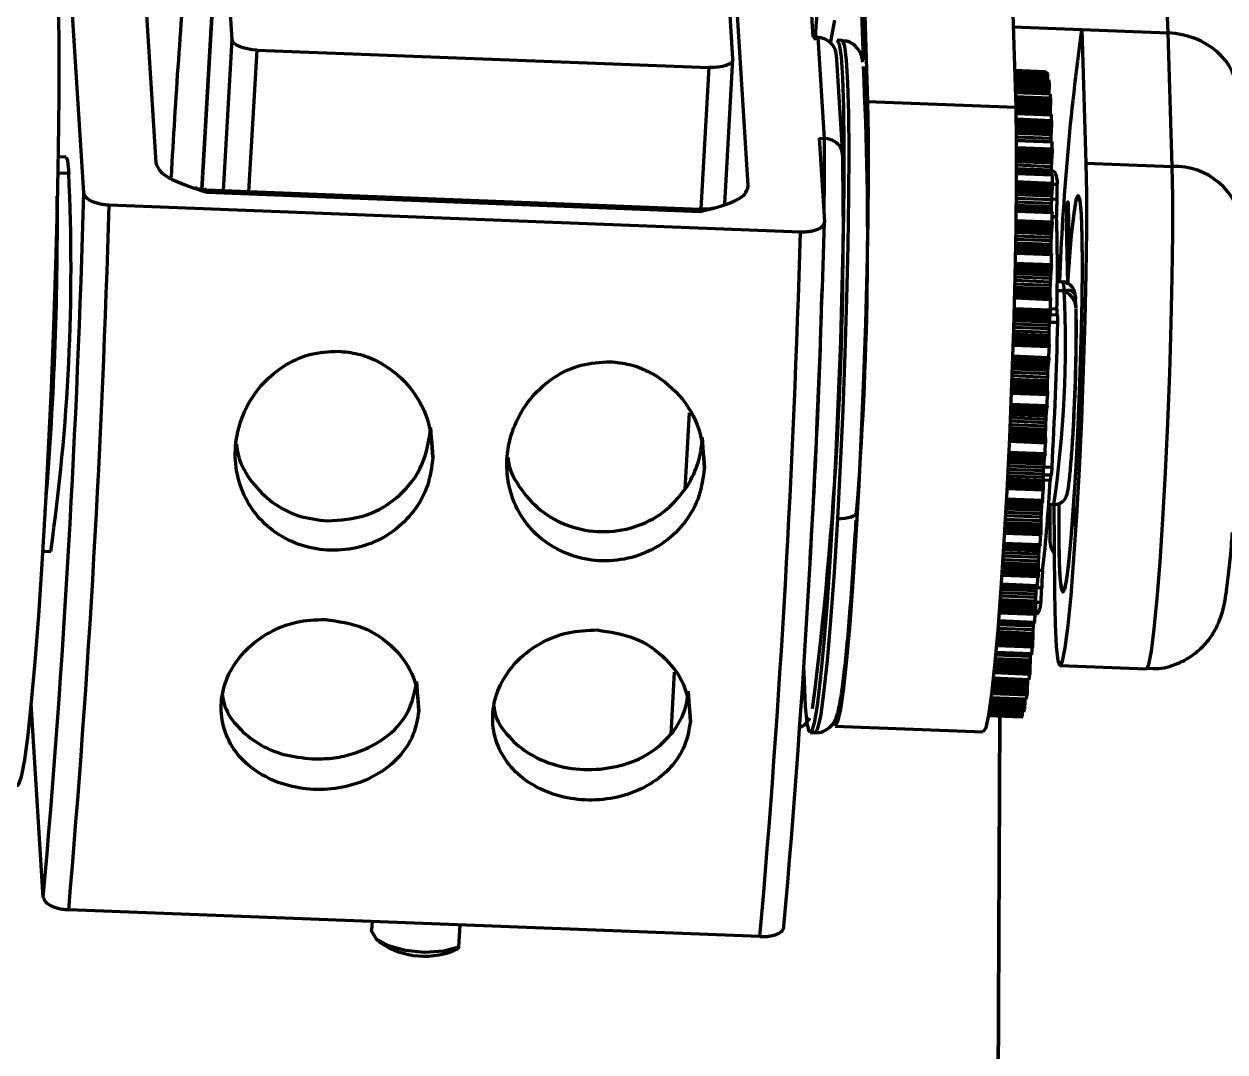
# Model space of a CAD drawing. Header units: millimetres. Extents: x -419 to 9215, y 1224 to 3301.
# Drawn here: x 339.59 to 388.15, y 3073.6 to 3115.16 of the extents above; entities that cross this region are included whole.
import ezdxf

# ---------------------------------------------------------------- set-up
doc = ezdxf.new("R2010")
doc.units = ezdxf.units.MM
doc.layers.add('Net 0.7', color=7, linetype='Continuous', lineweight=70)

msp = doc.modelspace()

# ---------------------------------------------------------------- linework, layer by layer
at = {"layer": 'Net 0.7', "color": 7, "linetype": 'Continuous', "lineweight": 70}
for p, q in [((378.734, 3140.874), (379.691, 3111.776)), ((385.851, 3114.794), (385.318, 3128.043)), ((373.188, 3123.657), (373.515, 3113.712)), ((373.318, 3123.652), (373.701, 3112.009)), ((347.54, 3121.744), (346.778, 3108.461)), ((347.54, 3121.725), (347.991, 3114.535)), ((368.257, 3113.747), (367.805, 3120.938)), ((342.003, 3108.33), (341.237, 3120.537)), ((371.186, 3119.373), (371.484, 3114.622)), ((344.317, 3119.06), (344.914, 3109.545)), ((368.874, 3108.614), (368.276, 3118.128)), ((379.584, 3115.037), (382.357, 3114.93)), ((382.357, 3114.93), (382.523, 3109.536)), ((382.357, 3114.93), (385.851, 3114.794)), ((371.67, 3114.618), (371.484, 3114.626)), ((371.484, 3114.622), (371.684, 3114.614)), ((371.67, 3114.618), (371.684, 3114.614)), ((371.684, 3114.614), (371.94, 3110.531)), ((372.667, 3114.491), (372.468, 3114.499)), ((386.017, 3109.4), (385.851, 3114.794)), ((349.014, 3114.103), (367.283, 3113.393)), ((372.696, 3109.846), (372.44, 3113.93)), ((367.921, 3107.878), (368.257, 3113.729)), ((380.893, 3113.224), (379.642, 3113.273)), ((380.958, 3113.197), (379.643, 3113.248)), ((380.975, 3113.155), (379.644, 3113.207)), ((380.977, 3113.117), (379.645, 3113.169)), ((380.975, 3113.042), (379.648, 3113.094)), ((380.971, 3112.937), (379.651, 3112.989)), ((381.03, 3112.903), (379.652, 3112.957)), ((380.893, 3113.224), (380.895, 3113.199)), ((380.971, 3112.937), (380.97, 3112.906)), ((380.975, 3113.042), (380.971, 3112.937)), ((380.975, 3113.155), (380.977, 3113.117)), ((380.977, 3113.117), (380.975, 3113.042)), ((381.045, 3112.797), (379.656, 3112.851)), ((381.045, 3112.749), (379.657, 3112.803)), ((381.043, 3112.671), (379.66, 3112.725)), ((381.038, 3112.567), (379.663, 3112.621)), ((381.034, 3112.453), (379.667, 3112.506)), ((381.03, 3112.339), (379.671, 3112.391)), ((381.089, 3112.326), (379.671, 3112.381)), ((381.034, 3112.453), (381.03, 3112.339)), ((381.038, 3112.567), (381.034, 3112.453)), ((381.043, 3112.671), (381.038, 3112.567)), ((381.045, 3112.749), (381.043, 3112.671)), ((381.045, 3112.797), (381.045, 3112.749)), ((379.691, 3111.776), (373.701, 3112.009)), ((381.1, 3112.156), (379.677, 3112.211)), ((381.1, 3112.1), (379.679, 3112.155)), ((381.097, 3112.021), (379.681, 3112.076)), ((381.092, 3111.92), (379.684, 3111.975)), ((381.03, 3112.339), (381.029, 3112.328)), ((381.092, 3111.92), (381.087, 3111.807)), ((381.097, 3112.021), (381.092, 3111.92)), ((381.1, 3112.1), (381.097, 3112.021)), ((381.1, 3112.156), (381.1, 3112.1)), ((381.087, 3111.807), (379.688, 3111.862)), ((381.082, 3111.693), (379.692, 3111.747)), ((381.077, 3111.574), (379.695, 3111.628)), ((381.129, 3111.485), (379.697, 3111.54)), ((381.132, 3111.476), (379.697, 3111.532)), ((381.077, 3111.574), (381.075, 3111.487)), ((381.082, 3111.693), (381.077, 3111.574)), ((381.087, 3111.807), (381.082, 3111.693)), ((381.129, 3111.485), (381.132, 3111.476)), ((381.14, 3111.248), (379.701, 3111.304)), ((381.139, 3111.184), (379.703, 3111.24)), ((381.136, 3111.106), (379.704, 3111.162)), ((381.13, 3111.011), (379.705, 3111.067)), ((381.124, 3110.903), (379.707, 3110.958)), ((381.13, 3111.011), (381.124, 3110.903)), ((381.136, 3111.106), (381.13, 3111.011)), ((381.139, 3111.184), (381.136, 3111.106)), ((381.14, 3111.248), (381.139, 3111.184)), ((371.741, 3110.539), (371.94, 3110.531)), ((371.741, 3110.539), (371.952, 3107.166)), ((381.119, 3110.791), (379.708, 3110.845)), ((381.114, 3110.673), (379.71, 3110.727)), ((381.109, 3110.527), (379.711, 3110.581)), ((381.157, 3110.395), (379.713, 3110.451)), ((381.109, 3110.527), (381.106, 3110.397)), ((381.114, 3110.673), (381.109, 3110.527)), ((381.119, 3110.791), (381.114, 3110.673)), ((381.124, 3110.903), (381.119, 3110.791)), ((381.159, 3110.375), (379.713, 3110.431)), ((381.163, 3110.092), (379.715, 3110.148)), ((381.162, 3110.023), (379.715, 3110.079)), ((381.158, 3109.947), (379.715, 3110.003)), ((381.157, 3110.395), (381.159, 3110.375)), ((381.162, 3110.023), (381.158, 3109.947)), ((381.163, 3110.092), (381.162, 3110.023)), ((341.288, 3109.77), (340.965, 3109.782)), ((381.152, 3109.86), (379.716, 3109.916)), ((381.146, 3109.758), (379.716, 3109.814)), ((381.14, 3109.651), (379.716, 3109.706)), ((381.134, 3109.536), (379.716, 3109.591)), ((381.134, 3109.536), (381.128, 3109.389)), ((381.14, 3109.651), (381.134, 3109.536)), ((381.146, 3109.758), (381.14, 3109.651)), ((381.152, 3109.86), (381.146, 3109.758)), ((381.158, 3109.947), (381.152, 3109.86)), ((382.523, 3109.536), (386.017, 3109.4)), ((340.953, 3109.145), (341.398, 3109.128)), ((381.128, 3109.389), (379.716, 3109.444)), ((381.125, 3109.251), (379.716, 3109.306)), ((381.122, 3109.126), (379.716, 3109.181)), ((381.168, 3109.076), (379.716, 3109.133)), ((381.17, 3109.046), (379.716, 3109.102)), ((381.125, 3109.251), (381.122, 3109.126)), ((381.122, 3109.126), (381.122, 3109.078)), ((381.258, 3109.192), (381.124, 3109.197)), ((381.128, 3109.389), (381.125, 3109.251)), ((381.168, 3109.076), (381.17, 3109.046)), ((381.158, 3108.493), (379.713, 3108.549)), ((381.17, 3108.715), (379.714, 3108.772)), ((381.168, 3108.642), (379.714, 3108.699)), ((381.164, 3108.57), (379.714, 3108.627)), ((381.164, 3108.57), (381.158, 3108.493)), ((381.168, 3108.642), (381.164, 3108.57)), ((381.17, 3108.715), (381.168, 3108.642)), ((366.933, 3107.661), (346.967, 3108.437)), ((346.981, 3108.356), (366.947, 3107.58)), ((381.132, 3108.046), (379.71, 3108.101)), ((381.139, 3108.191), (379.711, 3108.247)), ((381.151, 3108.4), (379.712, 3108.456)), ((381.145, 3108.3), (379.712, 3108.356)), ((381.132, 3108.046), (381.127, 3107.904)), ((381.139, 3108.191), (381.132, 3108.046)), ((381.145, 3108.3), (381.139, 3108.191)), ((381.151, 3108.4), (381.145, 3108.3)), ((381.158, 3108.493), (381.151, 3108.4)), ((382.247, 3108.203), (382.219, 3108.204)), ((370.983, 3106.745), (343.03, 3107.831)), ((381.162, 3107.559), (379.704, 3107.616)), ((381.163, 3107.519), (379.704, 3107.575)), ((381.122, 3107.652), (379.706, 3107.707)), ((381.124, 3107.771), (379.707, 3107.826)), ((381.127, 3107.904), (379.708, 3107.959)), ((381.124, 3107.771), (381.122, 3107.652)), ((381.122, 3107.652), (381.122, 3107.561)), ((381.127, 3107.904), (381.124, 3107.771)), ((381.162, 3107.559), (381.163, 3107.519)), ((381.805, 3107.876), (381.849, 3105.459)), ((381.153, 3107.006), (379.697, 3107.062)), ((381.157, 3107.072), (379.698, 3107.129)), ((381.159, 3107.148), (379.699, 3107.204)), ((381.157, 3107.072), (381.153, 3107.006)), ((381.159, 3107.148), (381.157, 3107.072)), ((381.792, 3104.664), (381.748, 3107.082)), ((381.119, 3106.526), (379.69, 3106.582)), ((381.127, 3106.667), (379.692, 3106.723)), ((381.133, 3106.767), (379.694, 3106.823)), ((381.14, 3106.858), (379.695, 3106.914)), ((381.147, 3106.94), (379.696, 3106.996)), ((381.127, 3106.667), (381.119, 3106.526)), ((381.133, 3106.767), (381.127, 3106.667)), ((381.14, 3106.858), (381.133, 3106.767)), ((381.147, 3106.94), (381.14, 3106.858)), ((381.153, 3107.006), (381.147, 3106.94)), ((381.106, 3106.118), (379.683, 3106.173)), ((381.109, 3106.247), (379.685, 3106.302)), ((381.113, 3106.385), (379.687, 3106.44)), ((381.106, 3106.118), (381.105, 3106.004)), ((381.109, 3106.247), (381.106, 3106.118)), ((381.113, 3106.385), (381.109, 3106.247)), ((381.119, 3106.526), (381.113, 3106.385)), ((381.14, 3105.828), (379.677, 3105.884)), ((381.139, 3105.877), (379.678, 3105.934)), ((381.106, 3105.912), (379.679, 3105.967)), ((381.105, 3106.004), (379.68, 3106.06)), ((381.105, 3106.004), (381.106, 3105.912)), ((381.106, 3105.912), (381.108, 3105.878)), ((381.139, 3105.877), (381.14, 3105.828)), ((381.106, 3105.088), (379.661, 3105.144)), ((381.112, 3105.166), (379.663, 3105.223)), ((381.119, 3105.235), (379.665, 3105.292)), ((381.125, 3105.289), (379.666, 3105.346)), ((381.129, 3105.348), (379.667, 3105.405)), ((381.132, 3105.424), (379.669, 3105.481)), ((381.112, 3105.166), (381.106, 3105.088)), ((381.119, 3105.235), (381.112, 3105.166)), ((381.125, 3105.289), (381.119, 3105.235)), ((381.129, 3105.348), (381.125, 3105.289)), ((381.132, 3105.424), (381.129, 3105.348)), ((381.849, 3105.459), (381.85, 3105.459)), ((381.079, 3104.587), (379.65, 3104.642)), ((381.084, 3104.726), (379.653, 3104.782)), ((381.091, 3104.865), (379.656, 3104.921)), ((381.099, 3104.998), (379.659, 3105.054)), ((381.084, 3104.726), (381.079, 3104.587)), ((381.091, 3104.865), (381.084, 3104.726)), ((381.099, 3104.998), (381.091, 3104.865)), ((381.106, 3105.088), (381.099, 3104.998)), ((381.584, 3104.726), (381.369, 3104.734)), ((381.1, 3104.068), (379.636, 3104.125)), ((381.097, 3104.078), (379.637, 3104.135)), ((381.074, 3104.134), (379.638, 3104.19)), ((381.073, 3104.22), (379.64, 3104.275)), ((381.073, 3104.327), (379.643, 3104.383)), ((381.075, 3104.451), (379.646, 3104.507)), ((381.075, 3104.451), (381.073, 3104.327)), ((381.073, 3104.327), (381.073, 3104.22)), ((381.073, 3104.22), (381.074, 3104.134)), ((381.074, 3104.134), (381.078, 3104.079)), ((381.079, 3104.587), (381.075, 3104.451)), ((381.647, 3104.364), (381.365, 3104.375)), ((381.089, 3103.584), (379.623, 3103.641)), ((381.1, 3104.01), (379.635, 3104.067)), ((381.097, 3104.078), (381.1, 3104.068)), ((381.1, 3104.068), (381.1, 3104.01)), ((382.107, 3104.035), (382.104, 3104.035)), ((381.047, 3103.099), (379.609, 3103.155)), ((381.055, 3103.221), (379.613, 3103.277)), ((381.062, 3103.298), (379.615, 3103.355)), ((381.069, 3103.364), (379.617, 3103.42)), ((381.075, 3103.418), (379.619, 3103.475)), ((381.081, 3103.458), (379.62, 3103.515)), ((381.086, 3103.508), (379.621, 3103.565)), ((381.055, 3103.221), (381.047, 3103.099)), ((381.062, 3103.298), (381.055, 3103.221)), ((381.069, 3103.364), (381.062, 3103.298)), ((381.075, 3103.418), (381.069, 3103.364)), ((381.382, 3103.39), (381.073, 3103.402)), ((381.081, 3103.458), (381.075, 3103.418)), ((381.086, 3103.508), (381.081, 3103.458)), ((381.089, 3103.584), (381.086, 3103.508)), ((381.029, 3102.689), (379.597, 3102.745)), ((381.034, 3102.828), (379.601, 3102.884)), ((381.04, 3102.967), (379.605, 3103.022)), ((381.029, 3102.689), (381.025, 3102.557)), ((381.034, 3102.828), (381.029, 3102.689)), ((381.04, 3102.967), (381.034, 3102.828)), ((381.047, 3103.099), (381.04, 3102.967)), ((381.046, 3102.172), (379.58, 3102.229)), ((381.034, 3102.201), (379.581, 3102.258)), ((381.044, 3102.194), (379.581, 3102.251)), ((381.03, 3102.223), (379.582, 3102.279)), ((381.027, 3102.258), (379.583, 3102.314)), ((381.024, 3102.336), (379.586, 3102.392)), ((381.024, 3102.438), (379.589, 3102.493)), ((381.025, 3102.557), (379.593, 3102.613)), ((381.025, 3102.557), (381.024, 3102.438)), ((381.024, 3102.438), (381.024, 3102.336)), ((381.024, 3102.336), (381.027, 3102.258)), ((381.027, 3102.258), (381.03, 3102.223)), ((381.03, 3102.223), (381.034, 3102.201)), ((381.034, 3102.201), (381.038, 3102.194)), ((381.044, 3102.194), (381.046, 3102.172)), ((381.031, 3101.667), (379.563, 3101.725)), ((381.045, 3102.107), (379.578, 3102.164)), ((381.046, 3102.172), (381.045, 3102.107)), ((380.989, 3101.268), (379.549, 3101.324)), ((380.998, 3101.376), (379.553, 3101.432)), ((381.004, 3101.439), (379.556, 3101.496)), ((381.011, 3101.49), (379.557, 3101.546)), ((381.017, 3101.529), (379.559, 3101.586)), ((381.022, 3101.554), (379.56, 3101.61)), ((381.027, 3101.594), (379.561, 3101.651)), ((380.989, 3101.268), (380.981, 3101.145)), ((380.998, 3101.376), (380.989, 3101.268)), ((381.004, 3101.439), (380.998, 3101.376)), ((381.011, 3101.49), (381.004, 3101.439)), ((381.017, 3101.529), (381.011, 3101.49)), ((381.022, 3101.554), (381.017, 3101.529)), ((381.027, 3101.594), (381.022, 3101.554)), ((381.031, 3101.667), (381.027, 3101.594)), ((380.964, 3100.734), (379.53, 3100.79)), ((380.969, 3100.871), (379.535, 3100.927)), ((380.974, 3101.01), (379.54, 3101.066)), ((380.981, 3101.145), (379.545, 3101.201)), ((380.964, 3100.734), (380.962, 3100.605)), ((380.969, 3100.871), (380.964, 3100.734)), ((380.974, 3101.01), (380.969, 3100.871)), ((380.981, 3101.145), (380.974, 3101.01)), ((380.977, 3100.231), (379.511, 3100.288)), ((380.976, 3100.264), (379.512, 3100.321)), ((380.972, 3100.277), (379.513, 3100.334)), ((380.968, 3100.304), (379.514, 3100.361)), ((380.965, 3100.343), (379.515, 3100.399)), ((380.962, 3100.394), (379.517, 3100.45)), ((380.961, 3100.49), (379.521, 3100.546)), ((380.962, 3100.605), (379.525, 3100.661)), ((380.962, 3100.605), (380.961, 3100.49)), ((380.961, 3100.49), (380.962, 3100.394)), ((380.962, 3100.394), (380.965, 3100.343)), ((380.965, 3100.343), (380.968, 3100.304)), ((380.968, 3100.304), (380.972, 3100.277)), ((380.972, 3100.277), (380.976, 3100.264)), ((380.976, 3100.264), (380.977, 3100.231)), ((380.958, 3099.718), (379.49, 3099.775)), ((380.976, 3100.161), (379.508, 3100.218)), ((380.977, 3100.231), (380.976, 3100.161)), ((380.91, 3099.301), (379.473, 3099.357)), ((380.918, 3099.413), (379.478, 3099.469)), ((380.927, 3099.505), (379.482, 3099.561)), ((380.933, 3099.552), (379.484, 3099.609)), ((380.939, 3099.587), (379.485, 3099.643)), ((380.95, 3099.619), (379.486, 3099.675)), ((380.945, 3099.609), (379.486, 3099.666)), ((380.954, 3099.649), (379.488, 3099.706)), ((380.91, 3099.301), (380.903, 3099.174)), ((380.918, 3099.413), (380.91, 3099.301)), ((380.927, 3099.505), (380.918, 3099.413)), ((380.933, 3099.552), (380.927, 3099.505)), ((380.939, 3099.587), (380.933, 3099.552)), ((380.945, 3099.609), (380.939, 3099.587)), ((380.95, 3099.619), (380.945, 3099.609)), ((380.954, 3099.649), (380.95, 3099.619)), ((380.958, 3099.718), (380.954, 3099.649)), ((356.121, 3097.638), (356.045, 3098.848)), ((380.887, 3098.763), (379.45, 3098.819)), ((380.891, 3098.899), (379.456, 3098.954)), ((380.896, 3099.038), (379.462, 3099.094)), ((380.903, 3099.174), (379.468, 3099.23)), ((380.891, 3098.899), (380.887, 3098.763)), ((380.896, 3099.038), (380.891, 3098.899)), ((380.903, 3099.174), (380.896, 3099.038)), ((367.102, 3097.211), (367.025, 3098.447)), ((380.896, 3098.29), (379.429, 3098.347)), ((380.895, 3098.333), (379.431, 3098.39)), ((380.892, 3098.361), (379.433, 3098.418)), ((380.889, 3098.404), (379.434, 3098.461)), ((380.886, 3098.458), (379.437, 3098.515)), ((380.885, 3098.525), (379.44, 3098.582)), ((380.885, 3098.637), (379.445, 3098.693)), ((380.887, 3098.763), (380.885, 3098.637)), ((380.885, 3098.637), (380.885, 3098.525)), ((380.885, 3098.525), (380.886, 3098.458)), ((380.886, 3098.458), (380.889, 3098.404)), ((380.889, 3098.404), (380.892, 3098.361)), ((380.892, 3098.361), (380.895, 3098.333)), ((380.895, 3098.333), (380.896, 3098.29)), ((380.874, 3097.778), (379.406, 3097.835)), ((380.894, 3098.216), (379.426, 3098.273)), ((380.896, 3098.29), (380.894, 3098.216)), ((380.82, 3097.36), (379.386, 3097.416)), ((380.828, 3097.477), (379.392, 3097.533)), ((380.836, 3097.575), (379.396, 3097.631)), ((380.844, 3097.648), (379.4, 3097.704)), ((380.85, 3097.679), (379.401, 3097.735)), ((380.866, 3097.696), (379.402, 3097.753)), ((380.87, 3097.715), (379.403, 3097.772)), ((380.82, 3097.36), (380.813, 3097.23)), ((380.828, 3097.477), (380.82, 3097.36)), ((380.836, 3097.575), (380.828, 3097.477)), ((380.844, 3097.648), (380.836, 3097.575)), ((380.85, 3097.679), (380.844, 3097.648)), ((380.856, 3097.696), (380.85, 3097.679)), ((380.87, 3097.715), (380.866, 3097.696)), ((380.874, 3097.778), (380.87, 3097.715)), ((380.798, 3096.818), (379.359, 3096.874)), ((380.802, 3096.952), (379.366, 3097.008)), ((380.806, 3097.092), (379.373, 3097.147)), ((380.813, 3097.23), (379.38, 3097.285)), ((380.802, 3096.952), (380.798, 3096.818)), ((380.801, 3096.937), (381.128, 3096.925)), ((380.806, 3097.092), (380.802, 3096.952)), ((380.813, 3097.23), (380.806, 3097.092)), ((380.801, 3096.314), (379.334, 3096.371)), ((380.804, 3096.39), (379.338, 3096.447)), ((380.803, 3096.443), (379.34, 3096.5)), ((380.801, 3096.486), (379.343, 3096.542)), ((380.799, 3096.544), (379.346, 3096.601)), ((380.798, 3096.613), (379.349, 3096.669)), ((380.797, 3096.694), (379.353, 3096.75)), ((380.798, 3096.818), (380.797, 3096.694)), ((380.797, 3096.694), (380.798, 3096.613)), ((380.798, 3096.613), (380.799, 3096.544)), ((380.799, 3096.544), (380.801, 3096.486)), ((380.801, 3096.486), (380.803, 3096.443)), ((380.804, 3096.39), (380.801, 3096.314)), ((380.803, 3096.443), (380.804, 3096.39)), ((380.771, 3095.829), (379.308, 3095.886)), ((380.775, 3095.837), (379.309, 3095.894)), ((380.779, 3095.893), (379.312, 3095.95)), ((380.779, 3095.893), (380.775, 3095.837)), ((380.713, 3095.354), (379.282, 3095.409)), ((380.72, 3095.488), (379.29, 3095.543)), ((380.728, 3095.61), (379.296, 3095.665)), ((380.736, 3095.714), (379.302, 3095.769)), ((380.744, 3095.795), (379.306, 3095.851)), ((380.72, 3095.488), (380.713, 3095.354)), ((380.728, 3095.61), (380.72, 3095.488)), ((380.736, 3095.714), (380.728, 3095.61)), ((380.744, 3095.795), (380.736, 3095.714)), ((380.749, 3095.83), (380.744, 3095.795)), ((380.775, 3095.837), (380.771, 3095.829)), ((381.02, 3095.741), (381.235, 3095.733)), ((381.082, 3094.176), (381.089, 3095.738)), ((381.271, 3092.128), (381.241, 3095.823)), ((381.444, 3094.443), (381.446, 3095.663)), ((382.025, 3095.756), (382.026, 3095.746)), ((380.7, 3094.847), (379.254, 3094.903)), ((380.701, 3094.94), (379.259, 3094.996)), ((380.703, 3095.074), (379.267, 3095.13)), ((380.708, 3095.214), (379.274, 3095.27)), ((380.701, 3094.94), (380.7, 3094.847)), ((380.703, 3095.074), (380.701, 3094.94)), ((380.708, 3095.214), (380.703, 3095.074)), ((380.713, 3095.354), (380.708, 3095.214)), ((381.968, 3094.951), (381.968, 3094.961)), ((381.968, 3094.961), (381.996, 3094.96)), ((380.7, 3094.499), (379.234, 3094.556)), ((380.703, 3094.575), (379.238, 3094.632)), ((380.703, 3094.636), (379.242, 3094.693)), ((380.702, 3094.693), (379.245, 3094.749)), ((380.7, 3094.765), (379.249, 3094.822)), ((380.7, 3094.847), (380.7, 3094.765)), ((380.7, 3094.765), (380.702, 3094.693)), ((380.703, 3094.575), (380.7, 3094.499)), ((380.702, 3094.693), (380.703, 3094.636)), ((380.703, 3094.636), (380.703, 3094.575)), ((380.629, 3093.961), (379.201, 3094.016)), ((380.671, 3094.055), (379.207, 3094.112)), ((380.637, 3094.05), (379.207, 3094.105)), ((380.676, 3094.103), (379.21, 3094.16)), ((380.629, 3093.961), (380.621, 3093.85)), ((380.637, 3094.05), (380.629, 3093.961)), ((380.638, 3094.056), (380.637, 3094.05)), ((380.676, 3094.103), (380.671, 3094.055)), ((340.345, 3093.844), (340.668, 3093.832)), ((380.601, 3093.445), (379.169, 3093.5)), ((380.607, 3093.587), (379.178, 3093.642)), ((380.613, 3093.724), (379.187, 3093.779)), ((380.621, 3093.85), (379.194, 3093.906)), ((380.601, 3093.445), (380.598, 3093.303)), ((380.607, 3093.587), (380.601, 3093.445)), ((380.613, 3093.724), (380.607, 3093.587)), ((380.621, 3093.85), (380.613, 3093.724)), ((380.596, 3092.953), (379.137, 3093.01)), ((380.596, 3093.022), (379.142, 3093.079)), ((380.596, 3093.107), (379.147, 3093.164)), ((380.596, 3093.2), (379.153, 3093.256)), ((380.598, 3093.303), (379.16, 3093.359)), ((380.598, 3093.303), (380.596, 3093.2)), ((380.596, 3093.2), (380.596, 3093.107)), ((380.596, 3093.107), (380.596, 3093.022)), ((380.596, 3093.022), (380.596, 3092.953)), ((380.567, 3092.448), (379.103, 3092.505)), ((380.592, 3092.81), (379.128, 3092.867)), ((380.595, 3092.885), (379.133, 3092.942)), ((380.595, 3092.885), (380.592, 3092.81)), ((380.596, 3092.953), (380.595, 3092.885)), ((380.495, 3091.966), (379.069, 3092.021)), ((380.502, 3092.107), (379.079, 3092.162)), ((380.509, 3092.238), (379.089, 3092.293)), ((380.517, 3092.354), (379.097, 3092.41)), ((380.562, 3092.41), (379.101, 3092.467)), ((380.502, 3092.107), (380.495, 3091.966)), ((380.509, 3092.238), (380.502, 3092.107)), ((380.517, 3092.354), (380.509, 3092.238)), ((380.521, 3092.412), (380.517, 3092.354)), ((380.567, 3092.448), (380.562, 3092.41)), ((381.598, 3092.216), (381.625, 3092.215)), ((380.485, 3091.512), (379.036, 3091.568)), ((380.486, 3091.607), (379.043, 3091.663)), ((380.488, 3091.709), (379.051, 3091.765)), ((380.49, 3091.819), (379.059, 3091.875)), ((380.486, 3091.607), (380.485, 3091.512)), ((380.485, 3091.512), (380.485, 3091.432)), ((380.488, 3091.709), (380.486, 3091.607)), ((380.49, 3091.819), (380.488, 3091.709)), ((380.495, 3091.966), (380.49, 3091.819)), ((380.454, 3090.967), (378.995, 3091.024)), ((380.48, 3091.286), (379.019, 3091.343)), ((380.484, 3091.359), (379.025, 3091.415)), ((380.485, 3091.432), (379.03, 3091.488)), ((380.484, 3091.359), (380.48, 3091.286)), ((380.481, 3091.309), (380.563, 3091.306)), ((380.485, 3091.432), (380.484, 3091.359)), ((380.382, 3090.523), (378.959, 3090.578)), ((380.387, 3090.67), (378.971, 3090.725)), ((380.394, 3090.807), (378.982, 3090.862)), ((380.402, 3090.929), (378.991, 3090.984)), ((380.45, 3090.939), (378.992, 3090.996)), ((380.387, 3090.67), (380.382, 3090.523)), ((380.394, 3090.807), (380.387, 3090.67)), ((380.402, 3090.929), (380.394, 3090.807)), ((380.403, 3090.941), (380.402, 3090.929)), ((380.454, 3090.967), (380.45, 3090.939)), ((380.37, 3090.029), (378.917, 3090.085)), ((380.373, 3090.106), (378.924, 3090.162)), ((380.374, 3090.195), (378.931, 3090.251)), ((380.376, 3090.299), (378.94, 3090.355)), ((380.378, 3090.407), (378.949, 3090.463)), ((380.373, 3090.106), (380.37, 3090.029)), ((380.374, 3090.195), (380.373, 3090.106)), ((380.376, 3090.299), (380.374, 3090.195)), ((380.378, 3090.407), (380.376, 3090.299)), ((380.382, 3090.523), (380.378, 3090.407)), ((380.28, 3089.587), (378.877, 3089.641)), ((380.337, 3089.674), (378.886, 3089.731)), ((380.34, 3089.691), (378.887, 3089.748)), ((380.366, 3089.961), (378.911, 3090.018)), ((380.28, 3089.587), (380.273, 3089.442)), ((380.285, 3089.676), (380.28, 3089.587)), ((380.34, 3089.691), (380.337, 3089.674)), ((380.37, 3090.029), (380.366, 3089.961)), ((380.263, 3089.101), (378.831, 3089.157)), ((380.266, 3089.211), (378.842, 3089.266)), ((380.269, 3089.324), (378.853, 3089.379)), ((380.273, 3089.442), (378.864, 3089.497)), ((380.263, 3089.101), (380.261, 3089.005)), ((380.266, 3089.211), (380.263, 3089.101)), ((380.269, 3089.324), (380.266, 3089.211)), ((380.273, 3089.442), (380.269, 3089.324)), ((381.481, 3089.218), (384.975, 3089.082)), ((380.168, 3088.601), (378.779, 3088.655)), ((380.225, 3088.644), (378.784, 3088.7)), ((380.228, 3088.65), (378.785, 3088.706)), ((380.254, 3088.864), (378.807, 3088.92)), ((380.258, 3088.926), (378.814, 3088.982)), ((380.261, 3089.005), (378.822, 3089.061)), ((380.168, 3088.601), (380.163, 3088.483)), ((380.17, 3088.646), (380.168, 3088.601)), ((380.228, 3088.65), (380.225, 3088.644)), ((380.258, 3088.926), (380.254, 3088.864)), ((380.261, 3089.005), (380.258, 3088.926)), ((355.55, 3087.387), (355.475, 3088.58)), ((366.532, 3086.96), (366.455, 3088.179)), ((380.149, 3088.074), (378.719, 3088.13)), ((380.152, 3088.153), (378.729, 3088.209)), ((380.155, 3088.255), (378.741, 3088.31)), ((380.159, 3088.368), (378.754, 3088.423)), ((380.163, 3088.483), (378.766, 3088.537)), ((380.152, 3088.153), (380.149, 3088.074)), ((380.155, 3088.255), (380.152, 3088.153)), ((380.159, 3088.368), (380.155, 3088.255)), ((380.163, 3088.483), (380.159, 3088.368)), ((340.369, 3079.848), (339.877, 3087.688)), ((380.049, 3087.57), (378.653, 3087.625)), ((380.053, 3087.675), (378.668, 3087.728)), ((380.057, 3087.789), (378.683, 3087.843)), ((380.12, 3087.866), (378.693, 3087.921)), ((380.144, 3088.02), (378.713, 3088.076)), ((380.053, 3087.675), (380.049, 3087.57)), ((380.057, 3087.789), (380.053, 3087.675)), ((380.061, 3087.868), (380.057, 3087.789)), ((380.149, 3088.074), (380.144, 3088.02)), ((379.926, 3087.134), (378.585, 3087.187)), ((379.946, 3087.159), (378.589, 3087.212)), ((379.951, 3087.195), (378.595, 3087.248)), ((379.955, 3087.269), (378.608, 3087.322)), ((380.019, 3087.357), (378.622, 3087.411)), ((380.041, 3087.448), (378.636, 3087.502)), ((380.046, 3087.493), (378.642, 3087.548)), ((378.9, 3053.506), (379.051, 3087.168)), ((379.051, 3087.168), (378.912, 3056.265)), ((379.951, 3087.195), (379.946, 3087.159)), ((379.955, 3087.269), (379.951, 3087.195)), ((379.958, 3087.359), (379.955, 3087.269)), ((380.046, 3087.493), (380.041, 3087.448)), ((380.049, 3087.57), (380.046, 3087.493)), ((372.388, 3086.776), (378.378, 3086.544)), ((371.38, 3086.52), (371.58, 3086.512)), ((369.349, 3078.263), (341.397, 3079.349)), ((353.666, 3078.873), (353.646, 3078.528)), ((357.173, 3077.836), (357.224, 3078.734)), ((353.816, 3078.185), (353.988, 3078.024))]:
    msp.add_line(p, q, dxfattribs=at)
at = {"layer": 'Net 0.7', "color": 8, "linetype": 'Continuous', "lineweight": 70}
for p, q in [((346.779, 3108.461), (347.54, 3121.725)), ((347.991, 3114.535), (347.64, 3108.411)), ((348.685, 3108.37), (349.014, 3114.103)), ((367.283, 3113.393), (366.956, 3107.691)), ((373.701, 3112.009), (373.657, 3111.733)), ((381.368, 3108.664), (381.169, 3108.672)), ((381.356, 3108.064), (381.133, 3108.073)), ((381.34, 3107.357), (381.162, 3107.363)), ((381.748, 3107.082), (381.819, 3107.079)), ((381.354, 3103.633), (381.091, 3103.644)), ((381.389, 3103.083), (381.047, 3103.096)), ((366.483, 3099.441), (366.306, 3096.358)), ((381.158, 3097.222), (380.813, 3097.235)), ((381.081, 3096.701), (380.797, 3096.712)), ((381.968, 3094.951), (381.995, 3094.95)), ((380.778, 3093.062), (380.596, 3093.069)), ((380.739, 3092.36), (380.518, 3092.369)), ((380.704, 3091.766), (380.489, 3091.775)), ((365.881, 3088.949), (365.738, 3086.449))]:
    msp.add_line(p, q, dxfattribs=at)
at = {"layer": 'Net 0.7', "color": 7, "linetype": 'Continuous', "lineweight": 70, "flags": 128}
for points in [[(340.98, 3115.747), (340.997, 3114.097), (340.994, 3112.197), (340.969, 3110.087), (340.925, 3107.808), (340.862, 3105.408), (340.78, 3102.936), (340.683, 3100.441), (340.571, 3097.975), (340.447, 3095.587), (340.313, 3093.327), (340.173, 3091.24), (340.028, 3089.368), (339.883, 3087.751), (339.74, 3086.42), (339.602, 3085.403), (339.471, 3084.721), (339.35, 3084.387), (339.3, 3084.353)], [(372.21, 3114.42), (372.247, 3114.668), (372.374, 3115.317)], [(349.014, 3114.103), (348.819, 3114.118), (348.63, 3114.148), (348.456, 3114.191), (348.301, 3114.246), (348.173, 3114.31), (348.077, 3114.382), (348.015, 3114.458), (347.991, 3114.535)], [(372.468, 3114.499), (372.552, 3114.34), (372.627, 3113.824), (372.684, 3112.963), (372.721, 3111.78), (372.738, 3110.304), (372.733, 3108.575), (372.708, 3106.637), (372.662, 3104.541), (372.598, 3102.34), (372.515, 3100.091), (372.418, 3097.854), (372.307, 3095.685), (372.187, 3093.641), (372.06, 3091.775), (371.929, 3090.135), (371.799, 3088.764), (371.671, 3087.697), (371.55, 3086.962), (371.439, 3086.578), (371.34, 3086.554), (371.257, 3086.892), (371.19, 3087.583), (371.19, 3087.583)], [(368.257, 3113.747), (368.243, 3113.672), (368.19, 3113.6), (368.102, 3113.536), (367.982, 3113.481), (367.834, 3113.438), (367.663, 3113.408), (367.478, 3113.393), (367.283, 3113.393)], [(373.701, 3112.009), (373.723, 3110.643), (373.725, 3109.02), (373.706, 3107.182), (373.667, 3105.175), (373.609, 3103.051), (373.534, 3100.863), (373.443, 3098.667), (373.34, 3096.52), (373.225, 3094.475), (373.103, 3092.586), (372.976, 3090.899), (372.848, 3089.458), (372.722, 3088.3), (372.601, 3087.454), (372.488, 3086.942), (372.388, 3086.776)], [(379.691, 3111.776), (379.713, 3110.41), (379.714, 3108.787), (379.696, 3106.949), (379.657, 3104.942), (379.599, 3102.818), (379.524, 3100.63), (379.433, 3098.434), (379.329, 3096.287), (379.215, 3094.243), (379.093, 3092.353), (378.966, 3090.666), (378.838, 3089.226), (378.712, 3088.068), (378.591, 3087.222), (378.478, 3086.709), (378.378, 3086.544)], [(341.288, 3109.77), (341.344, 3109.641), (341.398, 3109.128)], [(382.523, 3109.536), (382.545, 3108.307), (382.546, 3106.802), (382.525, 3105.072), (382.483, 3103.177), (382.422, 3101.18), (382.343, 3099.151), (382.249, 3097.157), (382.143, 3095.268), (382.03, 3093.547), (381.912, 3092.053), (381.794, 3090.837), (381.681, 3089.941), (381.574, 3089.396), (381.48, 3089.218), (381.4, 3089.416), (381.337, 3089.982), (381.294, 3090.896), (381.271, 3092.128)], [(381.79, 3104.615), (381.848, 3105.426), (381.948, 3106.606), (382.047, 3107.487), (382.139, 3108.028), (382.221, 3108.204), (382.288, 3108.005), (382.337, 3107.443), (382.366, 3106.542), (382.374, 3105.344), (382.36, 3103.907), (382.325, 3102.297), (382.27, 3100.59), (382.199, 3098.864), (382.114, 3097.202), (382.019, 3095.68), (381.919, 3094.37), (381.819, 3093.333), (381.723, 3092.618), (381.635, 3092.257), (381.561, 3092.269), (381.502, 3092.652), (381.463, 3093.388), (381.444, 3094.443), (381.444, 3094.443)], [(381.849, 3105.459), (381.949, 3106.634), (382.048, 3107.512), (382.14, 3108.052), (382.221, 3108.229), (382.288, 3108.035), (382.338, 3107.479), (382.367, 3106.588), (382.375, 3105.401), (382.362, 3103.973), (382.328, 3102.372), (382.274, 3100.671), (382.204, 3098.949), (382.119, 3097.284), (382.025, 3095.756)], [(381.748, 3107.082), (381.748, 3107.228), (381.752, 3107.412), (381.76, 3107.607), (381.771, 3107.782), (381.782, 3107.911), (381.792, 3107.974), (381.8, 3107.962), (381.805, 3107.876)], [(382.097, 3103.862), (382.097, 3103.867), (382.105, 3104.052)], [(382.127, 3103.738), (382.11, 3104.009), (382.107, 3104.035)], [(373.256, 3095.427), (373.245, 3095.368), (373.203, 3095.312), (373.133, 3095.262), (373.037, 3095.22), (372.918, 3095.186), (372.782, 3095.163), (372.633, 3095.152), (372.478, 3095.152)], [(381.968, 3094.961), (381.868, 3093.786), (381.769, 3092.908), (381.677, 3092.368), (381.596, 3092.191), (381.529, 3092.385), (381.479, 3092.94), (381.45, 3093.832), (381.442, 3095.019), (381.445, 3095.686)], [(382.026, 3095.746), (382.026, 3095.6), (382.021, 3095.416), (382.013, 3095.221), (382.003, 3095.046), (381.991, 3094.917), (381.981, 3094.854), (381.973, 3094.866), (381.968, 3094.951)], [(371.19, 3087.583), (371.143, 3088.608), (371.128, 3089.201)], [(357.173, 3077.836), (356.554, 3077.672), (355.792, 3077.625), (355.007, 3077.702), (354.321, 3077.89), (353.843, 3078.161), (353.648, 3078.471), (353.646, 3078.528)]]:
    msp.add_lwpolyline(points, dxfattribs=at)
at = {"layer": 'Net 0.7', "color": 8, "linetype": 'Continuous', "lineweight": 70, "flags": 128}
for points in [[(372.667, 3114.491), (372.674, 3114.49), (372.764, 3114.275), (372.837, 3113.698), (372.891, 3112.774), (372.925, 3111.525), (372.938, 3109.987), (372.93, 3108.198), (372.9, 3106.207), (372.85, 3104.065), (372.78, 3101.83), (372.693, 3099.559), (372.592, 3097.314), (372.478, 3095.152)], [(371.94, 3110.531), (371.937, 3108.803), (371.924, 3107.613)], [(384.975, 3089.082), (385.069, 3089.26), (385.175, 3089.806), (385.288, 3090.702), (385.406, 3091.917), (385.524, 3093.411), (385.637, 3095.132), (385.743, 3097.021), (385.837, 3099.015), (385.916, 3101.045), (385.977, 3103.041), (386.019, 3104.937), (386.04, 3106.666), (386.04, 3108.171), (386.017, 3109.4)], [(346.981, 3108.356), (346.973, 3108.427), (346.967, 3108.437)], [(366.933, 3107.661), (366.939, 3107.651), (366.947, 3107.58)], [(381.584, 3104.726), (381.606, 3104.694), (381.647, 3104.364)], [(372.478, 3095.152), (372.345, 3092.989), (372.205, 3091.054), (372.063, 3089.406), (371.923, 3088.095), (371.789, 3087.161), (371.665, 3086.632), (371.58, 3086.512)]]:
    msp.add_lwpolyline(points, dxfattribs=at)
at = {"layer": 'Net 0.7', "color": 7, "linetype": 'Continuous', "lineweight": 70}
for centre, radius, start, end in [((506.013, 3106.55), 134.672, 172.6899, 176.61148), ((480.544, 3101.188), 99.145, 172.03318, 177.95232), ((235.86, 3106.519), 137.843, 355.38426, 2.87881), ((380.682, 3113.055), 0.31, 18.9272, 27.2309), ((376.789, 3112.269), 4.288, 7.0609, 8.499), ((364.226, 3111.124), 16.906, 3.4988, 4.075), ((339.855, 3109.985), 41.304, 1.7521, 2.0697), ((303.21, 3109.167), 77.958, 0.67984, 0.8878), ((219.215, 3106.983), 153.504, 352.69925, 1.06146), ((261.051, 3105.297), 80.438, 351.80548, 2.72976), ((256.714, 3108.873), 124.456, 359.92738, 0.07962), ((380.512, 3108.761), 0.862, 353.5822, 30.0419), ((375.053, 3108.49), 6.318, 356.1398, 1.5837), ((-128.775, 3121.049), 470.95, 354.98111, 358.4524), ((389.983, 3107.513), 8.645, 176.3447, 181.0387), ((-153.356, 3122.019), 496.589, 355.07074, 358.36276), ((-98.826, 3119.885), 470.95, 354.98111, 358.4524), ((205.297, 3109.149), 175.874, 359.34808, 359.46898), ((318.103, 3105.263), 63.272, 358.52461, 1.89653), ((-116.226, 3120.406), 487.4, 355.0397, 358.3938), ((155.525, 3109.877), 225.651, 358.86941, 358.97179), ((114.375, 3110.8), 266.812, 358.45017, 358.54174), ((385.823, 3103.518), 4.471, 178.5192, 181.6285), ((379.797, 3103.202), 1.597, 355.7057, 6.7488), ((317.834, 3102.66), 64.304, 355.33921, 0.86065), ((181.791, 3107.989), 199.658, 356.90879, 358.59196), ((87.918, 3111.576), 293.28, 358.06386, 358.14983), ((80.165, 3111.847), 301.038, 357.69083, 357.77531), ((92.298, 3111.317), 288.894, 357.314, 357.40084), ((385.955, 3096.43), 4.881, 174.1684, 176.8154), ((380.161, 3097.172), 0.999, 345.6439, 2.8565), ((321.577, 3099.822), 59.586, 353.48608, 356.99788), ((122.443, 3109.813), 258.71, 356.91557, 357.00904), ((166.035, 3107.33), 215.048, 356.47347, 356.5792), ((389.174, 3092.241), 8.436, 174.4147, 179.1894), ((216.682, 3104.035), 164.294, 355.95587, 356.08238), ((374.606, 3092.423), 6.134, 353.85, 359.4086), ((379.921, 3091.755), 0.783, 324.9875, 0.8421), ((267.388, 3100.242), 113.446, 355.31044, 355.47238), ((311.868, 3096.357), 68.796, 354.43936, 354.66539), ((345.71, 3092.809), 34.768, 353.1298, 353.486), ((367.148, 3089.965), 13.141, 350.8062, 351.4877), ((379.848, 3087.218), 0.114, 312.9775, 329.1495), ((377.305, 3088.074), 2.807, 345.1899, 347.0976), ((355.784, 3080.673), 3.2, 235.8643, 295.34)]:
    msp.add_arc(centre, radius, start, end, dxfattribs=at)
at = {"layer": 'Net 0.7', "color": 8, "linetype": 'Continuous', "lineweight": 70}
for centre, radius, start, end in [((684.75, 3090.117), 339.741, 175.21862, 176.81996), ((386.119, 3106.657), 2.745, 6.1045, 92.1284), ((203.384, 3107.148), 137.553, 355.11385, 0.43528), ((77.962, 3112.021), 293.996, 356.386, 358.52352), ((336.333, 3102.201), 45.366, 351.8027, 2.7325)]:
    msp.add_arc(centre, radius, start, end, dxfattribs=at)
at = {"layer": 'Net 0.7', "color": 7, "linetype": 'Continuous', "lineweight": 70}
for centre, major_axis, ratio, start_param, end_param in [((385.684, 3112.207), (2.998, 0.106), 0.862981, 6.279161, 7.767892), ((381.582, 3094.176), (0.014, 0.549), 0.909897, 1.594482, 2.464693)]:
    msp.add_ellipse(centre, major_axis=major_axis, ratio=ratio, start_param=start_param, end_param=end_param, dxfattribs=at)
for points, knots in [([(372.444, 3113.787), (372.435, 3113.904), (372.416, 3114.137), (372.217, 3114.407), (371.961, 3114.575), (371.776, 3114.601), (371.684, 3114.614)], [0, 0, 0, 0, 0.280309, 0.559879, 0.780003, 1, 1, 1, 1]), ([(373.506, 3113.616), (373.497, 3113.679), (373.48, 3113.805), (373.416, 3113.983), (373.263, 3114.238), (372.965, 3114.459), (372.759, 3114.467), (372.683, 3114.47)], [0, 0, 0, 0, 0.250759, 0.501767, 0.731884, 0.899961, 1, 1, 1, 1]), ([(372.693, 3109.827), (372.685, 3109.925), (372.669, 3110.122), (372.472, 3110.352), (372.217, 3110.496), (372.032, 3110.52), (371.94, 3110.531)], [0, 0, 0, 0, 0.280309, 0.559879, 0.780003, 1, 1, 1, 1]), ([(344.914, 3109.545), (344.962, 3109.419), (345.052, 3109.183), (345.748, 3108.745), (346.48, 3108.514), (346.981, 3108.356)], [0, 0, 0, 0, 0.265775, 0.497289, 1, 1, 1, 1]), ([(346.968, 3108.466), (346.888, 3108.457), (346.718, 3108.44), (346.561, 3108.51), (346.479, 3108.547)], [0, 0, 0, 0, 0.472886, 1, 1, 1, 1]), ([(366.947, 3107.58), (367.431, 3107.701), (368.148, 3107.879), (368.787, 3108.262), (368.844, 3108.495), (368.874, 3108.614)], [0, 0, 0, 0, 0.502701, 0.745255, 1, 1, 1, 1]), ([(343.03, 3107.831), (342.964, 3107.835), (342.828, 3107.844), (342.63, 3107.881), (342.444, 3107.935), (342.25, 3108.019), (342.059, 3108.154), (342.023, 3108.266), (342.003, 3108.33)], [0, 0, 0, 0, 0.1171952, 0.2384692, 0.3653015, 0.4989396, 0.7162716, 1, 1, 1, 1]), ([(367.458, 3107.717), (367.445, 3107.712), (367.281, 3107.644), (367.099, 3107.668), (366.932, 3107.69)], [0, 0, 0, 0, 0.079946, 1, 1, 1, 1]), ([(371.952, 3107.166), (371.94, 3107.104), (371.919, 3106.994), (371.744, 3106.873), (371.559, 3106.803), (371.379, 3106.764), (371.185, 3106.742), (371.049, 3106.744), (370.983, 3106.745)], [0, 0, 0, 0, 0.283693, 0.50106, 0.634685, 0.761512, 0.882791, 1, 1, 1, 1]), ([(382.103, 3104.122), (382.103, 3104.125), (382.096, 3104.212), (382.087, 3104.278), (382.024, 3104.453), (381.925, 3104.59), (381.776, 3104.688), (381.646, 3104.736), (381.58, 3104.725), (381.577, 3104.725)], [0, 0, 0, 0, 0.01578, 0.447277, 0.606585, 0.729936, 0.85824, 0.993837, 1, 1, 1, 1]), ([(381.647, 3104.364), (381.701, 3104.379), (381.81, 3104.411), (381.959, 3104.376), (382.057, 3104.283), (382.103, 3104.164), (382.105, 3104.089), (382.105, 3104.052)], [0, 0, 0, 0, 0.251882, 0.503084, 0.752128, 0.876448, 1, 1, 1, 1]), ([(382.131, 3103.689), (382.124, 3103.744), (382.111, 3103.857), (382.03, 3104.018), (381.885, 3104.22), (381.745, 3104.304), (381.647, 3104.364)], [0, 0, 0, 0, 0.184567, 0.370989, 0.558685, 1, 1, 1, 1]), ([(382.13, 3103.66), (382.13, 3103.665), (382.131, 3103.675), (382.131, 3103.684), (382.131, 3103.689)], [0, 0, 0, 0, 0.5608186, 1, 1, 1, 1]), ([(382.05, 3099.487), (382.06, 3099.696), (382.088, 3100.275), (382.119, 3101.255), (382.141, 3102.301), (382.145, 3103.108), (382.135, 3103.442), (382.131, 3103.57)], [0, 0, 0, 0, 0.1348987, 0.3737691, 0.6127382, 0.8521533, 1, 1, 1, 1]), ([(356.121, 3097.638), (356.07, 3097.253), (355.967, 3096.474), (355.39, 3095.439), (354.548, 3094.607), (353.486, 3094.054), (352.303, 3093.828), (351.105, 3093.94), (350.002, 3094.38), (349.083, 3095.118), (348.434, 3096.092), (348.11, 3097.216), (348.126, 3098.399), (348.471, 3099.541), (349.121, 3100.551), (350.025, 3101.341), (351.117, 3101.865), (351.915, 3101.908), (352.31, 3101.929)], [0, 0, 0, 0, 0.062173, 0.125627, 0.186975, 0.250012, 0.313023, 0.374418, 0.437892, 0.499856, 0.562153, 0.625594, 0.686923, 0.750099, 0.813241, 0.87461, 0.937994, 1, 1, 1, 1]), ([(352.31, 3101.929), (352.575, 3101.903), (353.106, 3101.85), (354.106, 3101.464), (355.172, 3100.631), (356.016, 3099.223), (356.086, 3098.166), (356.121, 3097.638)], [0, 0, 0, 0, 0.124852, 0.250471, 0.499727, 0.750144, 1, 1, 1, 1]), ([(367.102, 3097.211), (367.051, 3096.826), (366.948, 3096.047), (366.371, 3095.012), (365.529, 3094.18), (364.467, 3093.627), (363.285, 3093.401), (362.086, 3093.513), (360.983, 3093.953), (360.065, 3094.691), (359.415, 3095.665), (359.092, 3096.789), (359.107, 3097.972), (359.452, 3099.114), (360.103, 3100.124), (361.006, 3100.915), (362.098, 3101.439), (362.896, 3101.481), (363.291, 3101.503)], [0, 0, 0, 0, 0.062173, 0.125627, 0.186975, 0.250012, 0.313023, 0.374418, 0.437892, 0.499856, 0.562153, 0.625594, 0.686923, 0.750099, 0.813241, 0.87461, 0.937994, 1, 1, 1, 1]), ([(363.291, 3101.503), (363.556, 3101.476), (364.087, 3101.423), (365.087, 3101.038), (366.153, 3100.205), (366.997, 3098.797), (367.067, 3097.739), (367.102, 3097.211)], [0, 0, 0, 0, 0.124852, 0.250471, 0.499727, 0.750144, 1, 1, 1, 1]), ([(381.242, 3095.734), (381.307, 3095.739), (381.427, 3095.748), (381.569, 3095.833), (381.661, 3095.927), (381.716, 3096.017), (381.755, 3096.11), (381.795, 3096.251), (381.838, 3096.513), (381.901, 3097.086), (381.966, 3097.942), (382.019, 3098.783), (382.043, 3099.323), (382.05, 3099.487)], [0, 0, 0, 0, 0.034288, 0.062989, 0.088684, 0.11385, 0.1445, 0.20044, 0.348669, 0.532674, 0.7266, 0.917256, 1, 1, 1, 1]), ([(351.858, 3095.065), (352.388, 3095.102), (353.449, 3095.178), (354.821, 3096.029), (355.799, 3097.295), (355.963, 3098.331), (356.045, 3098.848)], [0, 0, 0, 0, 0.250018, 0.499747, 0.749859, 1, 1, 1, 1]), ([(366.435, 3096.504), (366.595, 3096.808), (366.914, 3097.418), (366.988, 3098.104), (367.025, 3098.447)], [0, 0, 0, 0, 0.499046, 1, 1, 1, 1]), ([(348.176, 3098.178), (348.2, 3098.01), (348.278, 3097.449), (348.771, 3096.613), (349.599, 3095.78), (350.663, 3095.212), (351.462, 3095.113), (351.858, 3095.065)], [0, 0, 0, 0, 0.097354, 0.325228, 0.546563, 0.775561, 1, 1, 1, 1]), ([(359.156, 3097.633), (359.159, 3097.596), (359.199, 3097.117), (359.672, 3096.298), (360.562, 3095.34), (361.764, 3094.748), (363.108, 3094.564), (364.437, 3094.815), (365.634, 3095.461), (366.169, 3096.158), (366.435, 3096.504)], [0, 0, 0, 0, 0.012082, 0.15512, 0.29378, 0.437035, 0.576474, 0.71858, 0.860359, 1, 1, 1, 1]), ([(371.555, 3086.529), (371.587, 3086.522), (371.737, 3086.489), (371.998, 3086.59), (372.223, 3086.761), (372.358, 3086.95), (372.445, 3087.141), (372.538, 3087.449), (372.636, 3087.981), (372.759, 3088.922), (372.879, 3090.09), (373.001, 3091.517), (373.119, 3093.161), (373.198, 3094.374), (373.235, 3095.055), (373.237, 3095.094)], [0, 0, 0, 0, 0.007562, 0.036033, 0.060667, 0.087292, 0.12687, 0.192151, 0.33984, 0.466239, 0.599654, 0.731076, 0.861791, 0.992201, 1, 1, 1, 1]), ([(384.977, 3089.118), (385.144, 3089.106), (385.607, 3089.072), (386.304, 3089.3), (386.964, 3089.694), (387.438, 3090.165), (387.757, 3090.643), (387.949, 3091.072), (388.064, 3091.439), (388.149, 3091.815), (388.232, 3092.322), (388.323, 3093.1), (388.4, 3093.901), (388.441, 3094.467), (388.451, 3094.607)], [0, 0, 0, 0, 0.04948, 0.136896, 0.211598, 0.277693, 0.336709, 0.390594, 0.443933, 0.515515, 0.628768, 0.792121, 0.948273, 1, 1, 1, 1]), ([(355.55, 3087.387), (355.495, 3087.056), (355.384, 3086.387), (354.802, 3085.519), (353.968, 3084.825), (352.918, 3084.361), (351.742, 3084.168), (350.546, 3084.258), (349.448, 3084.622), (348.537, 3085.233), (347.886, 3086.042), (347.546, 3086.987), (347.543, 3088.005), (347.883, 3089.007), (348.549, 3089.9), (349.476, 3090.591), (350.584, 3091.038), (351.381, 3091.07), (351.776, 3091.086)], [0, 0, 0, 0, 0.06214, 0.125676, 0.187098, 0.25009, 0.313076, 0.374348, 0.437726, 0.499892, 0.562065, 0.625592, 0.686988, 0.749979, 0.813053, 0.874387, 0.937843, 1, 1, 1, 1]), ([(351.776, 3091.086), (352.298, 3091.01), (353.34, 3090.859), (354.613, 3089.966), (355.461, 3088.747), (355.521, 3087.84), (355.55, 3087.387)], [0, 0, 0, 0, 0.250039, 0.499978, 0.74998, 1, 1, 1, 1]), ([(366.532, 3086.96), (366.477, 3086.629), (366.365, 3085.96), (365.783, 3085.092), (364.949, 3084.398), (363.899, 3083.934), (362.723, 3083.741), (361.527, 3083.831), (360.429, 3084.196), (359.518, 3084.807), (358.867, 3085.615), (358.528, 3086.56), (358.525, 3087.578), (358.865, 3088.58), (359.53, 3089.473), (360.458, 3090.165), (361.565, 3090.612), (362.363, 3090.644), (362.758, 3090.659)], [0, 0, 0, 0, 0.06214, 0.125676, 0.187098, 0.25009, 0.313076, 0.374348, 0.437726, 0.499892, 0.562065, 0.625592, 0.686988, 0.749979, 0.813053, 0.874387, 0.937843, 1, 1, 1, 1]), ([(362.758, 3090.659), (363.279, 3090.584), (364.322, 3090.432), (365.594, 3089.539), (366.442, 3088.32), (366.502, 3087.413), (366.532, 3086.96)], [0, 0, 0, 0, 0.250039, 0.499978, 0.74998, 1, 1, 1, 1]), ([(351.247, 3085.447), (351.512, 3085.449), (352.044, 3085.452), (353.074, 3085.668), (354.218, 3086.22), (355.206, 3087.262), (355.386, 3088.141), (355.475, 3088.58)], [0, 0, 0, 0, 0.124963, 0.250576, 0.500008, 0.750236, 1, 1, 1, 1]), ([(365.846, 3086.549), (366.008, 3086.801), (366.332, 3087.306), (366.414, 3087.887), (366.455, 3088.179)], [0, 0, 0, 0, 0.499043, 1, 1, 1, 1]), ([(347.608, 3088.02), (347.636, 3087.867), (347.725, 3087.39), (348.221, 3086.706), (349.031, 3086.036), (350.07, 3085.574), (350.858, 3085.489), (351.247, 3085.447)], [0, 0, 0, 0, 0.106131, 0.331848, 0.551361, 0.778142, 1, 1, 1, 1]), ([(358.586, 3087.585), (358.596, 3087.499), (358.646, 3087.044), (359.144, 3086.338), (360.038, 3085.573), (361.227, 3085.102), (362.564, 3084.96), (363.879, 3085.173), (365.052, 3085.701), (365.582, 3086.268), (365.846, 3086.549)], [0, 0, 0, 0, 0.032347, 0.172453, 0.308504, 0.448806, 0.584942, 0.724134, 0.862899, 1, 1, 1, 1]), ([(370.962, 3086.729), (370.987, 3086.736), (371.11, 3086.774), (371.244, 3086.923), (371.336, 3087.039), (371.357, 3087.087), (371.361, 3087.096)], [0, 0, 0, 0, 0.098822, 0.479824, 0.908774, 1, 1, 1, 1]), ([(340.369, 3079.848), (340.389, 3079.783), (340.425, 3079.668), (340.616, 3079.538), (340.81, 3079.453), (340.996, 3079.399), (341.194, 3079.362), (341.33, 3079.354), (341.397, 3079.349)], [0, 0, 0, 0, 0.283693, 0.50106, 0.634685, 0.761512, 0.882791, 1, 1, 1, 1]), ([(369.349, 3078.263), (369.415, 3078.262), (369.551, 3078.26), (369.745, 3078.282), (369.925, 3078.322), (370.11, 3078.391), (370.285, 3078.508), (370.306, 3078.621), (370.318, 3078.685)], [0, 0, 0, 0, 0.1171952, 0.2384692, 0.3653015, 0.4989396, 0.7162716, 1, 1, 1, 1]), ([(357.154, 3077.781), (357.157, 3077.789), (357.163, 3077.803), (357.17, 3077.826), (357.173, 3077.836)], [0, 0, 0, 0, 0.549345, 1, 1, 1, 1])]:
    msp.add_open_spline(points, degree=3, knots=knots, dxfattribs=at)

doc.saveas('drawing.dxf')
